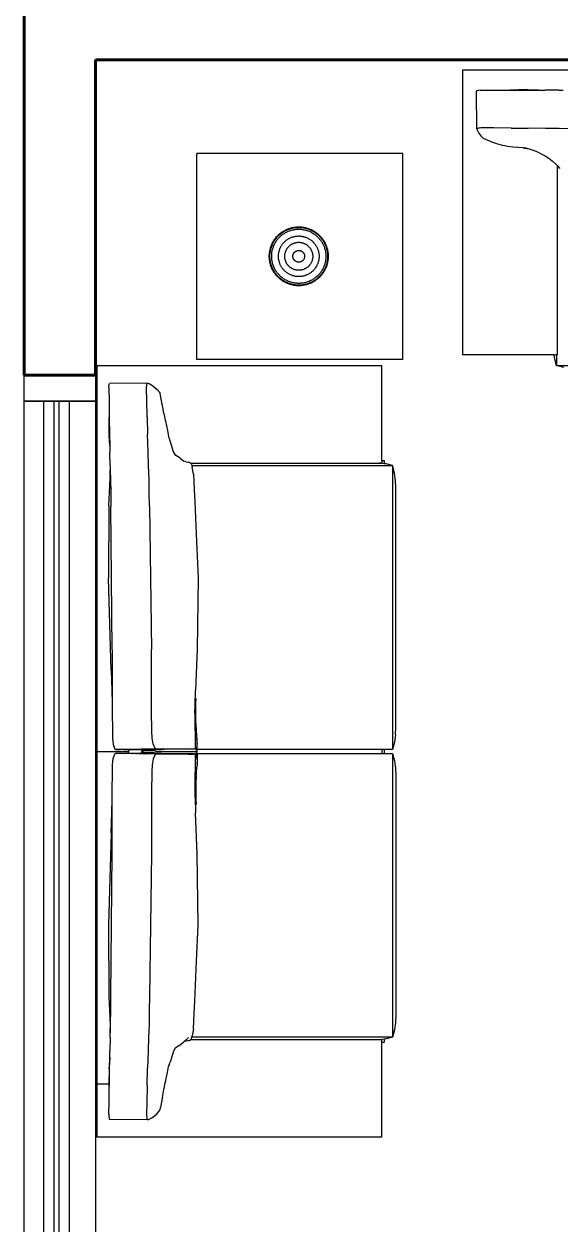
# Model space of a CAD drawing. Header units: inches. Extents: x 16.2 to 49.2, y 7.1 to 20.7.
# Drawn here: x 16.207 to 17.333, y 11.103 to 13.623 of the extents above; entities that cross this region are included whole.
import ezdxf

# ---------------------------------------------------------------- set-up
doc = ezdxf.new("R2010")
doc.units = ezdxf.units.IN
doc.header["$MEASUREMENT"] = 0
doc.layers.add('A-WALL', color=2, linetype='Continuous', lineweight=35)
doc.layers.add('Edges', color=254, linetype='Continuous')

# ---------------------------------------------------------------- blocks, each defined once
blk = doc.blocks.new('Living Room Set 09 pl')
at = {"layer": 'Edges'}
for p, q in [((95.4, 111.26), (-36.6, 111.26)), ((91.4, 111.26), (70.21, 111.26)), ((95.4, 111.26), (95.4, 75.26)), ((83.26, 108.66), (82.71, 108.66)), ((83.26, 108.66), (84.98, 108.68)), ((85.83, 108.68), (84.98, 108.68)), ((85.83, 108.68), (87.11, 108.73)), ((87.16, 108.68), (85.83, 108.68)), ((87.26, 108.75), (87.11, 108.73)), ((89.34, 108.68), (87.16, 108.68)), ((87.26, 108.75), (89.41, 108.69)), ((91.52, 108.67), (89.34, 108.68)), ((91.52, 108.67), (89.41, 108.69)), ((92.99, 108.67), (91.52, 108.67)), ((93.17, 108.66), (92.99, 108.67)), ((93.17, 108.66), (93.34, 108.65)), ((93.34, 108.65), (93.48, 108.63)), ((93.48, 108.63), (93.58, 108.61)), ((93.58, 108.61), (93.64, 108.58)), ((93.59, 103.74), (93.65, 108.55)), ((93.64, 108.58), (93.65, 108.55)), ((81.48, 103.8), (83.2, 103.82)), ((83.2, 103.82), (84.92, 103.85)), ((84.92, 103.85), (87.1, 103.88)), ((89.28, 103.89), (87.1, 103.88)), ((89.28, 103.89), (91.46, 103.9)), ((91.46, 103.9), (92.93, 103.91)), ((92.93, 103.91), (93.11, 103.9)), ((93.34, 103.24), (93.09, 102.91)), ((93.11, 103.9), (93.28, 103.89)), ((93.28, 103.89), (93.41, 103.86)), ((93.53, 103.57), (93.34, 103.24)), ((93.41, 103.86), (93.52, 103.82)), ((93.52, 103.82), (93.58, 103.78)), ((93.59, 103.74), (93.53, 103.57)), ((93.58, 103.78), (93.59, 103.74)), ((93.09, 102.91), (92.76, 102.58)), ((87.12, 101.28), (87.56, 101.38)), ((87.77, 101.41), (87.56, 101.38)), ((102.97, 100.67), (128.97, 100.67)), ((102.97, 74.67), (102.97, 100.67)), ((128.97, 74.67), (128.97, 100.67)), ((83.4, 99.1), (83.12, 98.79)), ((83.65, 99.37), (83.4, 99.1)), ((83.4, 75.26), (83.4, 99.08)), ((83.4, 75.26), (83.53, 75.26)), ((83.53, 75.26), (83.53, 73.88)), ((83.84, 75.26), (83.53, 75.26)), ((83.53, 73.88), (83.75, 74.7)), ((83.75, 74.7), (83.84, 75.26)), ((83.84, 75.26), (95.4, 75.26)), ((102.97, 74.67), (128.97, 74.67)), ((83.53, 73.88), (47.7, 73.88)), ((82.61, 73.66), (83.53, 73.88)), ((105.63, 61.88), (105.63, 73.88)), ((141.63, 73.88), (105.63, 73.88)), ((141.63, 73.88), (141.63, 25.15)), ((134.67, 71.43), (134.34, 71.18)), ((135.01, 71.61), (134.67, 71.43)), ((135.18, 71.67), (135.01, 71.61)), ((135.22, 71.65), (135.18, 71.67)), ((135.18, 71.67), (139.99, 71.62)), ((135.26, 71.6), (135.22, 71.65)), ((135.29, 71.49), (135.26, 71.6)), ((135.32, 71.35), (135.29, 71.49)), ((135.33, 71.19), (135.32, 71.35)), ((140.02, 71.61), (139.99, 71.62)), ((140.05, 71.55), (140.02, 71.61)), ((140.07, 71.45), (140.05, 71.55)), ((140.09, 71.31), (140.07, 71.45)), ((140.1, 71.14), (140.09, 71.31)), ((133.35, 68.99), (133.55, 69.88)), ((133.55, 69.88), (133.6, 70.13)), ((133.6, 70.13), (133.64, 70.36)), ((133.64, 70.36), (133.65, 70.44)), ((133.67, 70.47), (133.65, 70.44)), ((133.67, 70.47), (134, 70.86)), ((134.34, 71.18), (134, 70.86)), ((135.31, 69.54), (135.34, 71.01)), ((135.34, 71.01), (135.33, 71.19)), ((140.1, 70.96), (140.08, 69.5)), ((140.1, 71.14), (140.1, 70.96)), ((133.15, 67.86), (133.33, 68.86)), ((133.33, 68.86), (133.35, 68.97)), ((133.35, 68.97), (133.35, 68.99)), ((135.26, 67.36), (135.31, 69.54)), ((140.08, 69.5), (140.05, 67.31)), ((140.08, 69.5), (140.06, 67.38)), ((132.96, 66.89), (132.71, 65.68)), ((132.96, 66.9), (132.97, 66.97)), ((132.96, 66.9), (132.96, 66.89)), ((133.12, 67.71), (132.97, 66.97)), ((133.12, 67.73), (133.13, 67.76)), ((133.12, 67.71), (133.12, 67.73)), ((133.12, 67.71), (133.12, 67.71)), ((133.13, 67.77), (133.15, 67.85)), ((133.13, 67.76), (133.13, 67.77)), ((133.15, 67.85), (133.15, 67.86)), ((135.26, 67.36), (135.21, 65.18)), ((140.05, 67.31), (140.01, 65.13)), ((140.08, 65.23), (140.06, 67.38)), ((132.71, 65.68), (132.55, 64.95)), ((135.15, 63), (135.21, 65.18)), ((140.08, 65.23), (140.06, 65.08)), ((131.98, 63.12), (132.16, 63.7)), ((132.16, 63.7), (132.48, 64.75)), ((132.48, 64.75), (132.55, 64.95)), ((139.99, 63.8), (139.97, 62.95)), ((140.01, 65.13), (139.99, 63.8)), ((139.99, 63.8), (140.06, 65.08)), ((131.08, 62.19), (130.65, 61.81)), ((131.08, 62.19), (131.22, 62.26)), ((131.22, 62.26), (131.64, 62.53)), ((131.64, 62.53), (131.71, 62.64)), ((131.71, 62.64), (131.91, 62.91)), ((131.91, 62.91), (131.98, 63.12)), ((135.08, 61.28), (135.15, 63)), ((139.93, 61.24), (139.97, 62.95)), ((104.03, 60.32), (104.25, 61.25)), ((104.25, 61.25), (105.07, 61.47)), ((129.62, 61.25), (104.25, 61.25)), ((104.25, 61.25), (104.25, 25.41)), ((105.07, 61.47), (105.31, 61.5)), ((105.31, 61.88), (105.31, 61.5)), ((105.63, 61.88), (105.31, 61.88)), ((105.31, 61.5), (105.63, 61.55)), ((105.63, 61.88), (105.63, 61.55)), ((105.63, 61.55), (105.9, 61.6)), ((105.63, 61.53), (105.63, 61.55)), ((105.63, 61.53), (129.74, 61.53)), ((129.42, 60.18), (129.58, 61.07)), ((129.62, 61.25), (129.58, 61.07)), ((129.68, 61.43), (129.62, 61.27)), ((129.62, 61.27), (129.62, 61.25)), ((129.74, 61.53), (129.68, 61.43)), ((129.75, 61.54), (129.74, 61.53)), ((129.81, 61.6), (129.75, 61.54)), ((129.81, 61.6), (129.84, 61.61)), ((129.81, 61.6), (129.81, 61.6)), ((129.84, 61.61), (129.91, 61.63)), ((129.91, 61.63), (129.97, 61.65)), ((129.97, 61.65), (130.04, 61.67)), ((130.35, 61.73), (130.04, 61.67)), ((130.04, 61.67), (130.04, 61.67)), ((130.35, 61.73), (130.47, 61.76)), ((130.47, 61.76), (130.62, 61.8)), ((130.62, 61.8), (130.65, 61.81)), ((135.03, 59.56), (135.08, 61.28)), ((139.92, 60.68), (139.89, 59.52)), ((139.93, 61.24), (139.92, 60.68)), ((139.94, 59.63), (139.92, 60.68)), ((103.86, 58.42), (103.9, 59.37)), ((103.9, 59.37), (104.03, 60.32)), ((129.42, 60.18), (129.31, 58.25)), ((135, 57.84), (135.03, 59.56)), ((139.89, 59.52), (139.87, 57.79)), ((140.01, 57.87), (139.94, 59.63)), ((103.86, 28.24), (103.86, 58.42)), ((129.31, 58.25), (129.23, 56.69)), ((134.98, 56.12), (135, 57.84)), ((139.87, 57.79), (139.86, 56.07)), ((140.09, 56.18), (140.01, 57.87)), ((129.23, 56.69), (129.03, 51.62)), ((134.98, 56.12), (134.83, 47.08)), ((140.09, 56.18), (140.16, 47.03)), ((139.67, 38), (139.86, 56.07)), ((129.03, 51.62), (128.83, 47.1)), ((128.83, 47.1), (128.95, 38.06)), ((134.83, 47.08), (134.7, 38.04)), ((139.83, 35.42), (140.16, 47.03)), ((128.95, 38.06), (129.14, 32.91)), ((134.72, 35.47), (134.7, 38.04)), ((139.67, 38), (139.69, 35.42)), ((134.73, 32.89), (134.72, 35.47)), ((139.69, 35.42), (139.69, 32.84)), ((139.83, 35.42), (139.74, 32.84)), ((129.11, 31.28), (129.08, 31.85)), ((129.2, 30.97), (129.14, 32.91)), ((134.72, 30.3), (134.73, 32.89)), ((139.74, 32.84), (139.69, 31.23)), ((139.69, 32.84), (139.69, 31.23)), ((129.11, 30.37), (129.11, 31.28)), ((129.11, 29.03), (129.11, 30.37)), ((129.18, 29.93), (129.2, 30.97)), ((129.23, 30), (129.2, 30.97)), ((139.69, 31.23), (139.68, 30.26)), ((129.07, 28.33), (129.11, 29.03)), ((129.08, 28.52), (129.18, 29.93)), ((129.23, 30), (129.2, 25.46)), ((134.69, 27.72), (134.72, 30.3)), ((139.68, 30.26), (139.66, 27.67)), ((103.9, 27.28), (103.86, 28.24)), ((103.9, 27.28), (104.03, 26.34)), ((128.97, 27.13), (129.08, 28.52)), ((134.63, 26.84), (134.69, 27.72)), ((139.66, 27.67), (139.63, 26.8)), ((104.03, 26.34), (104.25, 25.41)), ((128.93, 26.01), (128.94, 26.37)), ((128.94, 25.53), (128.93, 26.01)), ((128.94, 26.37), (128.97, 26.74)), ((128.95, 26.75), (128.97, 27.13)), ((128.95, 26.24), (128.95, 26.75)), ((128.95, 26.19), (128.95, 26.24)), ((128.95, 26.19), (128.98, 25.91)), ((128.98, 25.91), (129.04, 25.66)), ((129.16, 26.17), (129.16, 26.17)), ((134.31, 25.6), (134.5, 26.1)), ((134.5, 26.1), (134.63, 26.84)), ((139.54, 26.05), (139.41, 25.56)), ((139.63, 26.8), (139.54, 26.05)), ((104.25, 24.89), (104.03, 23.96)), ((104.25, 25.41), (105.31, 25.41)), ((104.25, 24.89), (104.25, -10.95)), ((105.31, 24.89), (104.25, 24.89)), ((105.31, 25.41), (105.31, 24.89)), ((105.31, 25.41), (105.63, 25.41)), ((105.63, 24.89), (105.31, 24.89)), ((105.63, 25.41), (105.63, 24.89)), ((105.63, 25.41), (128.95, 25.41)), ((128.95, 24.89), (105.63, 24.89)), ((128.94, 24.77), (128.93, 24.29)), ((128.93, 24.29), (128.94, 23.93)), ((128.94, 25.48), (128.94, 25.53)), ((129.12, 25.47), (128.94, 25.48)), ((128.94, 25.48), (128.95, 25.41)), ((128.94, 24.82), (128.95, 24.89)), ((129.12, 24.84), (128.94, 24.82)), ((128.94, 24.82), (128.94, 24.77)), ((128.95, 25.41), (128.98, 25.21)), ((128.95, 24.89), (128.98, 25.09)), ((128.95, 24.11), (128.98, 24.4)), ((128.98, 25.21), (128.99, 25.15)), ((128.98, 25.09), (128.99, 25.15)), ((128.98, 24.4), (129.04, 24.64)), ((128.99, 25.15), (129.04, 25.32)), ((128.99, 25.15), (129.04, 24.98)), ((132.69, 25.15), (128.99, 25.15)), ((129.04, 25.66), (129.12, 25.5)), ((129.04, 25.32), (129.12, 25.47)), ((129.04, 24.98), (129.12, 24.84)), ((129.04, 24.64), (129.12, 24.8)), ((129.12, 25.5), (129.14, 25.49)), ((129.12, 25.47), (129.14, 25.49)), ((129.12, 25.47), (129.12, 25.47)), ((129.12, 24.84), (129.12, 24.83)), ((129.12, 24.83), (129.14, 24.82)), ((129.12, 24.8), (129.14, 24.82)), ((129.14, 25.49), (129.14, 25.48)), ((129.15, 25.49), (129.14, 25.49)), ((129.14, 25.49), (129.15, 25.49)), ((129.15, 25.49), (129.14, 25.49)), ((129.14, 25.49), (129.14, 25.49)), ((129.14, 25.49), (129.15, 25.48)), ((129.2, 25.44), (129.14, 25.48)), ((129.2, 24.86), (129.14, 24.82)), ((129.14, 24.82), (129.14, 24.82)), ((129.14, 24.82), (129.14, 24.82)), ((129.14, 24.82), (129.14, 24.81)), ((129.14, 24.81), (129.15, 24.82)), ((129.2, 25.44), (135.99, 25.4)), ((129.2, 25.44), (134.1, 25.43)), ((129.2, 24.86), (134.44, 24.89)), ((134.1, 24.87), (129.2, 24.86)), ((129.2, 24.84), (129.23, 20.3)), ((130.07, 25.48), (129.44, 25.48)), ((130.07, 24.82), (129.44, 24.82)), ((130.94, 25.47), (130.07, 25.48)), ((130.94, 25.47), (130.07, 25.48)), ((130.07, 25.48), (131.86, 25.46)), ((130.07, 25.46), (130.07, 25.48)), ((131.35, 24.84), (130.07, 24.82)), ((130.07, 24.82), (131.86, 24.84)), ((130.07, 24.84), (130.07, 24.82)), ((134.1, 24.87), (131.35, 24.84)), ((131.35, 24.84), (132.36, 24.85)), ((131.87, 25.46), (131.86, 25.46)), ((131.87, 25.46), (131.87, 25.46)), ((134.19, 25.24), (132.69, 25.15)), ((134.19, 25.06), (132.69, 25.15)), ((132.79, 25.46), (132.79, 25.46)), ((132.79, 25.46), (133.85, 25.45)), ((132.79, 24.85), (132.79, 24.85)), ((132.8, 24.85), (132.79, 24.85)), ((132.79, 24.84), (133.85, 24.85)), ((132.79, 24.84), (132.79, 24.85)), ((132.79, 24.84), (132.8, 24.85)), ((132.79, 24.84), (132.79, 24.85)), ((132.79, 24.85), (132.79, 24.84)), ((133.08, 25.41), (134.04, 25.41)), ((134.1, 25.43), (133.72, 25.44)), ((133.85, 25.45), (134.09, 25.45)), ((133.85, 24.85), (134.09, 24.85)), ((134.44, 24.89), (134.04, 24.89)), ((134.09, 25.43), (134.1, 25.43)), ((134.09, 24.87), (134.1, 24.87)), ((134.1, 25.45), (134.12, 25.44)), ((134.12, 25.44), (134.1, 25.43)), ((135.99, 25.4), (134.1, 25.43)), ((134.1, 25.43), (134.1, 25.43)), ((134.1, 25.43), (134.1, 25.43)), ((134.1, 25.43), (134.84, 25.42)), ((134.84, 25.42), (134.1, 25.43)), ((134.1, 25.43), (134.1, 25.43)), ((135.34, 24.89), (134.1, 24.87)), ((134.1, 24.87), (134.84, 24.88)), ((134.1, 24.87), (134.1, 24.87)), ((134.1, 24.87), (134.1, 24.87)), ((134.1, 24.87), (134.1, 24.87)), ((134.12, 24.86), (134.1, 24.87)), ((134.11, 25.45), (134.12, 25.45)), ((134.12, 25.46), (134.14, 25.46)), ((134.12, 25.45), (134.14, 25.46)), ((134.12, 25.45), (134.12, 25.45)), ((134.12, 25.45), (134.12, 25.45)), ((134.12, 25.44), (134.12, 25.45)), ((134.12, 25.45), (134.12, 25.45)), ((134.12, 24.85), (134.12, 24.85)), ((134.12, 24.85), (134.12, 24.85)), ((134.12, 24.85), (134.13, 24.84)), ((134.12, 24.85), (134.12, 24.85)), ((134.13, 24.84), (134.14, 24.84)), ((134.14, 25.46), (134.31, 25.6)), ((134.14, 24.84), (134.31, 24.7)), ((134.19, 25.24), (135.78, 25.29)), ((134.19, 25.06), (135.78, 25.01)), ((134.31, 24.7), (134.5, 24.2)), ((134.44, 24.89), (135.89, 24.9)), ((135.34, 24.89), (134.44, 24.89)), ((134.48, 25.44), (135.9, 25.42)), ((134.48, 24.86), (134.73, 24.86)), ((134.84, 25.42), (135.9, 25.41)), ((135.88, 25.41), (134.84, 25.42)), ((135.9, 24.89), (134.84, 24.88)), ((134.84, 24.88), (135.9, 24.89)), ((135.89, 24.9), (135.34, 24.89)), ((135.9, 24.89), (135.34, 24.89)), ((135.9, 25.42), (135.48, 25.43)), ((135.55, 24.87), (135.48, 24.87)), ((135.86, 25.29), (135.78, 25.29)), ((135.82, 25.15), (135.78, 25.29)), ((135.82, 25.15), (135.78, 25.01)), ((135.86, 25.01), (135.78, 25.01)), ((135.86, 25.29), (135.82, 25.15)), ((135.82, 25.15), (135.95, 25.15)), ((135.86, 25.01), (135.82, 25.15)), ((135.88, 25.34), (135.86, 25.29)), ((135.88, 24.96), (135.86, 25.01)), ((135.88, 25.41), (135.9, 25.41)), ((135.94, 25.34), (135.88, 25.34)), ((135.88, 24.96), (135.94, 24.96)), ((135.89, 24.9), (135.88, 24.93)), ((135.9, 24.89), (135.89, 24.9)), ((135.99, 24.9), (135.89, 24.9)), ((135.9, 25.43), (135.9, 25.42)), ((135.9, 25.42), (135.99, 25.42)), ((135.9, 25.42), (135.9, 25.41)), ((135.9, 25.41), (135.9, 25.41)), ((135.9, 25.41), (135.99, 25.41)), ((135.99, 25.41), (135.9, 25.41)), ((135.9, 24.89), (135.9, 24.89)), ((135.99, 24.89), (135.9, 24.89)), ((135.9, 24.89), (135.99, 24.89)), ((135.95, 25.37), (135.94, 25.34)), ((135.95, 24.93), (135.94, 24.96)), ((135.95, 25.37), (135.99, 25.4)), ((135.98, 25.37), (135.95, 25.15)), ((135.98, 24.93), (135.95, 25.15)), ((135.95, 24.93), (135.99, 24.9)), ((135.99, 25.4), (135.98, 25.37)), ((135.99, 24.9), (135.98, 24.93)), ((135.99, 25.42), (136.01, 25.42)), ((135.99, 25.42), (135.99, 25.42)), ((135.99, 25.42), (135.99, 25.41)), ((135.99, 25.41), (136, 25.41)), ((135.99, 25.41), (135.99, 25.41)), ((135.99, 25.4), (136, 25.41)), ((135.99, 25.41), (135.99, 25.41)), ((135.99, 25.41), (136, 25.41)), ((135.99, 25.4), (136.01, 25.4)), ((135.99, 25.4), (135.99, 25.4)), ((135.99, 24.9), (136, 24.89)), ((135.99, 24.89), (135.99, 24.9)), ((135.99, 24.9), (135.99, 24.9)), ((135.99, 24.9), (135.99, 24.9)), ((136.01, 24.9), (135.99, 24.9)), ((135.99, 24.9), (135.99, 24.9)), ((135.99, 24.89), (135.99, 24.89)), ((136, 24.89), (135.99, 24.89)), ((135.99, 24.89), (136, 24.89)), ((136, 25.41), (136.01, 25.42)), ((136, 25.41), (136.01, 25.4)), ((136, 25.41), (136, 25.41)), ((136, 25.41), (136, 25.41)), ((136, 25.41), (136.01, 25.41)), ((136, 25.41), (136.01, 25.41)), ((136.01, 25.41), (136, 25.41)), ((136, 24.89), (136, 24.89)), ((136, 24.89), (136, 24.89)), ((136.01, 24.89), (136, 24.89)), ((136, 24.89), (136.01, 24.89)), ((136.01, 24.89), (136, 24.89)), ((136.01, 25.42), (136.01, 25.42)), ((136.01, 25.42), (136.01, 25.41)), ((136.01, 25.42), (136.01, 25.42)), ((136.59, 25.41), (136.01, 25.42)), ((136.01, 25.41), (136.01, 25.41)), ((136.01, 25.41), (136.01, 25.41)), ((136.31, 25.41), (136.01, 25.41)), ((136.01, 25.41), (136.31, 25.41)), ((136.01, 25.4), (137.63, 25.39)), ((136.01, 24.9), (139.27, 24.91)), ((136.01, 24.89), (136.01, 24.89)), ((136.01, 24.89), (136.01, 24.89)), ((136.31, 24.89), (136.01, 24.89)), ((136.31, 24.89), (136.01, 24.89)), ((136.32, 25.41), (136.31, 25.41)), ((136.32, 24.89), (136.31, 24.89)), ((136.59, 25.41), (136.32, 25.41)), ((136.32, 25.41), (136.32, 25.41)), ((136.32, 25.41), (136.59, 25.41)), ((136.32, 24.89), (136.59, 24.89)), ((136.6, 25.42), (136.59, 25.41)), ((136.59, 25.41), (136.59, 25.41)), ((136.59, 25.41), (136.59, 25.41)), ((136.74, 25.41), (136.59, 25.41)), ((136.59, 25.41), (136.59, 25.41)), ((136.59, 25.41), (136.59, 25.41)), ((136.86, 25.41), (136.59, 25.41)), ((136.59, 25.41), (136.86, 25.41)), ((136.59, 24.9), (136.59, 24.89)), ((136.73, 24.89), (136.59, 24.89)), ((136.73, 24.89), (137.17, 24.9)), ((137.63, 25.4), (136.74, 25.41)), ((136.74, 25.41), (137.63, 25.4)), ((137.63, 25.41), (136.86, 25.41)), ((136.86, 25.41), (137.11, 25.41)), ((137.11, 24.89), (137.07, 24.89)), ((137.17, 24.9), (137.17, 24.9)), ((137.17, 24.9), (137.79, 24.9)), ((137.63, 25.41), (137.63, 25.4)), ((137.75, 25.4), (137.63, 25.41)), ((137.63, 25.4), (138.65, 25.39)), ((137.63, 25.4), (137.63, 25.4)), ((137.63, 25.4), (137.63, 25.39)), ((137.79, 25.4), (137.63, 25.4)), ((137.63, 25.4), (137.63, 25.4)), ((137.63, 25.4), (138.41, 25.39)), ((137.63, 25.39), (137.63, 25.15)), ((141.63, 25.15), (137.63, 25.15)), ((137.63, 24.9), (137.63, 25.15)), ((137.63, 24.9), (137.63, 24.9)), ((137.79, 25.4), (137.79, 25.4)), ((138.19, 25.4), (137.79, 25.4)), ((137.79, 24.9), (138.41, 24.91)), ((137.79, 24.9), (138.41, 24.91)), ((137.79, 24.9), (137.79, 24.9)), ((137.79, 24.9), (137.79, 24.9)), ((138.31, 25.4), (138.19, 25.4)), ((138.31, 24.9), (138.27, 24.9)), ((138.41, 25.4), (138.41, 25.39)), ((138.41, 25.39), (138.65, 25.39)), ((138.41, 24.91), (139.27, 24.91)), ((139.27, 25.39), (138.65, 25.39)), ((138.65, 25.39), (138.65, 25.39)), ((138.65, 25.39), (138.65, 25.39)), ((138.65, 25.39), (139.27, 25.39)), ((139.27, 25.39), (139.41, 25.56)), ((139.27, 25.39), (139.27, 25.39)), ((139.27, 25.39), (139.27, 25.39)), ((139.41, 24.74), (139.27, 24.91)), ((139.27, 24.91), (139.27, 24.91)), ((139.27, 24.91), (139.27, 24.91)), ((139.54, 24.25), (139.41, 24.74)), ((141.63, 25.15), (141.63, -16.81)), ((103.9, 23.02), (103.86, 22.06)), ((104.03, 23.96), (103.9, 23.02)), ((128.94, 23.93), (128.97, 23.57)), ((128.95, 24.11), (128.95, 24.06)), ((128.95, 24.06), (128.95, 23.55)), ((128.95, 23.55), (128.97, 23.17)), ((129.08, 21.78), (128.97, 23.17)), ((129.16, 24.13), (129.15, 24.13)), ((134.5, 24.2), (134.63, 23.46)), ((134.63, 23.46), (134.69, 22.59)), ((139.63, 23.5), (139.54, 24.25)), ((139.66, 22.63), (139.63, 23.5)), ((103.86, 22.06), (103.86, -8.12)), ((129.07, 21.97), (129.11, 21.27)), ((129.18, 20.37), (129.08, 21.78)), ((129.11, 21.27), (129.11, 19.93)), ((134.69, 22.59), (134.72, 20)), ((139.68, 20.04), (139.66, 22.63)), ((129.11, 19.93), (129.11, 19.02)), ((129.2, 19.33), (129.18, 20.37)), ((129.23, 20.3), (129.2, 19.33)), ((134.72, 20), (134.73, 17.41)), ((139.69, 19.07), (139.68, 20.04)), ((129.11, 19.02), (129.08, 18.45)), ((129.2, 19.33), (129.14, 17.39)), ((139.74, 17.46), (139.69, 19.07)), ((139.69, 17.46), (139.69, 19.07)), ((128.95, 12.24), (129.14, 17.39)), ((134.73, 17.41), (134.72, 14.83)), ((139.69, 14.88), (139.69, 17.46)), ((139.83, 14.88), (139.74, 17.46)), ((134.72, 14.83), (134.7, 12.26)), ((139.67, 12.3), (139.69, 14.88)), ((139.83, 14.88), (140.16, 3.27)), ((128.83, 3.2), (128.95, 12.24)), ((134.7, 12.26), (134.83, 3.22)), ((139.86, -5.77), (139.67, 12.3)), ((129.03, -1.32), (128.83, 3.2)), ((134.83, 3.22), (134.83, 3.22)), ((134.83, 3.22), (134.98, -5.82)), ((140.16, 3.27), (140.09, -5.88)), ((129.23, -6.39), (129.03, -1.32)), ((134.98, -5.82), (135, -7.54)), ((139.87, -7.49), (139.86, -5.77)), ((140.09, -5.88), (140.01, -7.57)), ((129.31, -7.95), (129.23, -6.39)), ((135, -7.54), (135.03, -9.26)), ((139.89, -9.22), (139.87, -7.49)), ((140.01, -7.57), (139.94, -9.33)), ((103.86, -8.12), (103.9, -9.07)), ((103.9, -9.07), (104.03, -10.02)), ((129.42, -9.88), (129.31, -7.95)), ((104.03, -10.02), (104.25, -10.95)), ((129.42, -9.88), (129.58, -10.77)), ((135.03, -9.26), (135.08, -10.98)), ((139.92, -10.38), (139.89, -9.22)), ((139.94, -9.33), (139.92, -10.38)), ((139.93, -10.94), (139.92, -10.38)), ((104.25, -10.95), (129.62, -10.95)), ((104.25, -10.95), (105.07, -11.16)), ((105.07, -11.16), (105.31, -11.2)), ((105.31, -11.2), (105.31, -11.58)), ((105.31, -11.2), (105.63, -11.25)), ((105.63, -11.58), (105.31, -11.58)), ((129.74, -11.23), (105.63, -11.23)), ((105.63, -11.23), (105.63, -11.25)), ((105.63, -11.58), (105.63, -11.25)), ((105.63, -23.58), (105.63, -11.58)), ((129.62, -10.95), (129.58, -10.77)), ((129.62, -10.97), (129.62, -10.95)), ((129.68, -11.13), (129.62, -10.97)), ((129.74, -11.23), (129.68, -11.13)), ((129.75, -11.24), (129.74, -11.23)), ((129.81, -11.3), (129.75, -11.24)), ((129.84, -11.31), (129.81, -11.3)), ((129.91, -11.33), (129.84, -11.31)), ((129.93, -11.34), (129.91, -11.33)), ((129.97, -11.35), (129.93, -11.34)), ((130.04, -11.37), (129.97, -11.35)), ((130.04, -11.37), (130.35, -11.43)), ((130.04, -11.37), (130.04, -11.37)), ((130.65, -11.51), (130.05, -10.98)), ((130.35, -11.43), (130.47, -11.46)), ((130.47, -11.46), (130.62, -11.5)), ((130.62, -11.5), (130.65, -11.51)), ((131.08, -11.89), (130.65, -11.51)), ((131.22, -11.96), (131.08, -11.89)), ((131.64, -12.23), (131.22, -11.96)), ((135.08, -10.98), (135.15, -12.69)), ((139.93, -10.94), (139.97, -12.65)), ((131.64, -12.23), (131.71, -12.33)), ((131.71, -12.33), (131.91, -12.61)), ((131.91, -12.61), (131.98, -12.82)), ((131.98, -12.82), (132.16, -13.4)), ((132.16, -13.4), (132.37, -14.08)), ((135.15, -12.69), (135.21, -14.87)), ((139.99, -13.5), (139.97, -12.65)), ((139.99, -13.5), (140.06, -14.78)), ((140.01, -14.83), (139.99, -13.5)), ((132.48, -14.45), (132.37, -14.08)), ((132.48, -14.45), (132.55, -14.65)), ((132.71, -15.38), (132.55, -14.65)), ((135.26, -17.06), (135.21, -14.87)), ((140.05, -17.01), (140.01, -14.83)), ((140.08, -14.93), (140.06, -14.78)), ((140.08, -14.93), (140.06, -16.81)), ((132.96, -16.59), (132.71, -15.38)), ((132.96, -16.59), (132.96, -16.6)), ((132.96, -16.6), (132.97, -16.67)), ((133.12, -17.41), (132.97, -16.67)), ((133.12, -17.43), (133.12, -17.41)), ((133.12, -17.41), (133.12, -17.41)), ((133.13, -17.46), (133.12, -17.43)), ((133.13, -17.46), (133.13, -17.47)), ((133.15, -17.55), (133.13, -17.47)), ((133.15, -17.55), (133.15, -17.56)), ((133.33, -18.56), (133.15, -17.56)), ((135.26, -17.06), (135.31, -19.24)), ((140.06, -16.81), (140.05, -16.81)), ((140.08, -19.19), (140.05, -17.01)), ((141.63, -16.81), (140.06, -16.81)), ((140.06, -16.81), (140.06, -17.08)), ((140.08, -19.19), (140.06, -17.08)), ((141.63, -16.81), (141.63, -23.58)), ((133.33, -18.56), (133.35, -18.67)), ((133.35, -18.69), (133.35, -18.67)), ((133.35, -18.69), (133.55, -19.58)), ((133.55, -19.58), (133.6, -19.82)), ((135.31, -19.24), (135.34, -20.71)), ((140.1, -20.66), (140.08, -19.19)), ((133.64, -20.06), (133.6, -19.82)), ((133.65, -20.13), (133.64, -20.06)), ((133.65, -20.13), (133.66, -20.13)), ((133.65, -20.14), (133.65, -20.13)), ((133.65, -20.14), (133.67, -20.14)), ((133.67, -20.17), (133.65, -20.14)), ((134, -20.56), (133.67, -20.17)), ((134.34, -20.88), (134, -20.56)), ((134.67, -21.13), (134.34, -20.88)), ((135.01, -21.31), (134.67, -21.13)), ((135.29, -21.19), (135.26, -21.29)), ((135.32, -21.05), (135.29, -21.19)), ((135.33, -20.89), (135.32, -21.05)), ((135.34, -20.71), (135.33, -20.89)), ((140.07, -21.15), (140.05, -21.25)), ((140.09, -21.01), (140.07, -21.15)), ((140.1, -20.84), (140.09, -21.01)), ((140.1, -20.66), (140.1, -20.84)), ((135.18, -21.36), (135.01, -21.31)), ((135.18, -21.36), (139.99, -21.32)), ((135.22, -21.35), (135.18, -21.36)), ((135.26, -21.29), (135.22, -21.35)), ((139.97, -21.31), (139.99, -21.32)), ((140.02, -21.31), (139.99, -21.32)), ((140.05, -21.25), (140.02, -21.31)), ((105.63, -23.58), (141.63, -23.58))]:
    blk.add_line(p, q, dxfattribs=at)
for points in [[(112.94, 85.74), (113.01, 85.64), (113.08, 85.54), (113.15, 85.44), (113.22, 85.34), (113.3, 85.25), (113.38, 85.16), (113.47, 85.07), (113.56, 84.99), (113.65, 84.9), (113.74, 84.83), (113.83, 84.75), (113.93, 84.68), (114.03, 84.61), (114.13, 84.54), (114.24, 84.48), (114.34, 84.42), (114.45, 84.36), (114.56, 84.31), (114.67, 84.26), (114.79, 84.22), (114.9, 84.17), (115.02, 84.14), (115.13, 84.1), (115.25, 84.07), (115.37, 84.05), (115.49, 84.03), (115.61, 84.01), (115.73, 83.99), (115.85, 83.98), (115.97, 83.98), (116.1, 83.97), (116.22, 83.97), (116.34, 83.98), (116.46, 83.99), (116.58, 84), (116.7, 84.02), (116.82, 84.04), (116.94, 84.07), (117.06, 84.1), (117.18, 84.13), (117.29, 84.17), (117.41, 84.21), (117.52, 84.25), (117.63, 84.3), (117.74, 84.35), (117.85, 84.41), (117.96, 84.47), (118.06, 84.53), (118.16, 84.59), (118.26, 84.66), (118.36, 84.73), (118.46, 84.81), (118.55, 84.89), (118.64, 84.97), (118.73, 85.05), (118.81, 85.14), (118.9, 85.23), (118.98, 85.32), (119.05, 85.42), (119.12, 85.52), (119.19, 85.62), (119.26, 85.72), (119.32, 85.82), (119.38, 85.93), (119.44, 86.04), (119.49, 86.15), (119.54, 86.26), (119.58, 86.37), (119.63, 86.49), (119.66, 86.6), (119.7, 86.72), (119.73, 86.84), (119.75, 86.95), (119.78, 87.07), (119.79, 87.19), (119.81, 87.32), (119.82, 87.44), (119.83, 87.56), (119.83, 87.68), (119.83, 87.8), (119.82, 87.92), (119.81, 88.04), (119.8, 88.17), (119.78, 88.29), (119.76, 88.41), (119.73, 88.52), (119.7, 88.64), (119.67, 88.76), (119.63, 88.88), (119.59, 88.99), (119.55, 89.1), (119.5, 89.22), (119.45, 89.33), (119.39, 89.43), (119.34, 89.54), (119.27, 89.65), (119.21, 89.75), (119.14, 89.85), (119.07, 89.95), (118.99, 90.04), (118.91, 90.14), (118.83, 90.23), (118.75, 90.31), (118.66, 90.4), (118.57, 90.48), (118.48, 90.56), (118.38, 90.64), (118.29, 90.71), (118.19, 90.78), (118.08, 90.84), (117.98, 90.91), (117.87, 90.97), (117.76, 91.02), (117.65, 91.08), (117.54, 91.12), (117.43, 91.17), (117.32, 91.21), (117.2, 91.25), (117.08, 91.28), (116.97, 91.31), (116.85, 91.34), (116.73, 91.36), (116.61, 91.38), (116.49, 91.39), (116.36, 91.4), (116.24, 91.41), (116.12, 91.41), (116, 91.41), (115.88, 91.41), (115.76, 91.4), (115.64, 91.38), (115.52, 91.36), (115.4, 91.34), (115.28, 91.32), (115.16, 91.29), (115.04, 91.26), (114.92, 91.22), (114.81, 91.18), (114.7, 91.13), (114.58, 91.09), (114.47, 91.03), (114.37, 90.98), (114.26, 90.92), (114.15, 90.86), (114.05, 90.79), (113.95, 90.72), (113.85, 90.65), (113.76, 90.58), (113.67, 90.5), (113.58, 90.42), (113.49, 90.33), (113.4, 90.24), (113.32, 90.15), (113.24, 90.06), (113.17, 89.97), (113.09, 89.87), (113.02, 89.77), (112.96, 89.67), (112.89, 89.56), (112.83, 89.46), (112.78, 89.35), (112.73, 89.24), (112.68, 89.13), (112.63, 89.02), (112.59, 88.9), (112.55, 88.78), (112.52, 88.67), (112.49, 88.55), (112.46, 88.43), (112.44, 88.31), (112.42, 88.19), (112.41, 88.07), (112.4, 87.95), (112.39, 87.83), (112.39, 87.71), (112.39, 87.58), (112.4, 87.46), (112.41, 87.34), (112.42, 87.22), (112.44, 87.1), (112.46, 86.98), (112.48, 86.86), (112.51, 86.74), (112.55, 86.63), (112.58, 86.51), (112.62, 86.39), (112.67, 86.28), (112.71, 86.17), (112.77, 86.06), (112.82, 85.95), (112.88, 85.84)], [(113, 85.78), (113.07, 85.68), (113.14, 85.58), (113.21, 85.48), (113.28, 85.39), (113.36, 85.3), (113.44, 85.21), (113.52, 85.12), (113.61, 85.04), (113.69, 84.96), (113.78, 84.88), (113.88, 84.81), (113.97, 84.74), (114.07, 84.67), (114.17, 84.6), (114.27, 84.54), (114.38, 84.48), (114.48, 84.43), (114.59, 84.38), (114.7, 84.33), (114.81, 84.28), (114.92, 84.24), (115.04, 84.21), (115.15, 84.17), (115.27, 84.14), (115.38, 84.12), (115.5, 84.1), (115.62, 84.08), (115.74, 84.06), (115.86, 84.05), (115.98, 84.05), (116.1, 84.05), (116.21, 84.05), (116.33, 84.05), (116.45, 84.06), (116.57, 84.07), (116.69, 84.09), (116.81, 84.11), (116.92, 84.14), (117.04, 84.17), (117.15, 84.2), (117.27, 84.23), (117.38, 84.27), (117.49, 84.32), (117.6, 84.37), (117.71, 84.42), (117.82, 84.47), (117.92, 84.53), (118.02, 84.59), (118.12, 84.65), (118.22, 84.72), (118.32, 84.79), (118.41, 84.87), (118.5, 84.94), (118.59, 85.02), (118.68, 85.1), (118.76, 85.19), (118.84, 85.28), (118.92, 85.37), (118.99, 85.46), (119.07, 85.56), (119.13, 85.66), (119.2, 85.76), (119.26, 85.86), (119.32, 85.96), (119.37, 86.07), (119.43, 86.18), (119.47, 86.29), (119.52, 86.4), (119.56, 86.51), (119.6, 86.62), (119.63, 86.74), (119.66, 86.85), (119.68, 86.97), (119.71, 87.09), (119.72, 87.2), (119.74, 87.32), (119.75, 87.44), (119.75, 87.56), (119.76, 87.68), (119.75, 87.8), (119.75, 87.92), (119.74, 88.04), (119.73, 88.16), (119.71, 88.27), (119.69, 88.39), (119.66, 88.51), (119.63, 88.62), (119.6, 88.74), (119.57, 88.85), (119.53, 88.97), (119.48, 89.08), (119.44, 89.19), (119.39, 89.29), (119.33, 89.4), (119.27, 89.51), (119.21, 89.61), (119.15, 89.71), (119.08, 89.81), (119.01, 89.9), (118.94, 90), (118.86, 90.09), (118.78, 90.18), (118.7, 90.26), (118.61, 90.35), (118.52, 90.43), (118.43, 90.5), (118.34, 90.58), (118.24, 90.65), (118.15, 90.72), (118.05, 90.78), (117.94, 90.85), (117.84, 90.9), (117.73, 90.96), (117.63, 91.01), (117.52, 91.06), (117.4, 91.1), (117.29, 91.14), (117.18, 91.18), (117.06, 91.21), (116.95, 91.24), (116.83, 91.27), (116.71, 91.29), (116.6, 91.31), (116.48, 91.32), (116.36, 91.33), (116.24, 91.34), (116.12, 91.34), (116, 91.34), (115.88, 91.33), (115.76, 91.32), (115.64, 91.31), (115.53, 91.29), (115.41, 91.27), (115.29, 91.25), (115.18, 91.22), (115.06, 91.19), (114.95, 91.15), (114.84, 91.11), (114.72, 91.07), (114.61, 91.02), (114.51, 90.97), (114.4, 90.92), (114.3, 90.86), (114.19, 90.8), (114.09, 90.73), (113.99, 90.67), (113.9, 90.59), (113.8, 90.52), (113.71, 90.44), (113.62, 90.36), (113.54, 90.28), (113.45, 90.2), (113.37, 90.11), (113.3, 90.02), (113.22, 89.92), (113.15, 89.83), (113.08, 89.73), (113.02, 89.63), (112.96, 89.53), (112.9, 89.42), (112.84, 89.32), (112.79, 89.21), (112.74, 89.1), (112.7, 88.99), (112.66, 88.88), (112.62, 88.76), (112.59, 88.65), (112.56, 88.53), (112.53, 88.42), (112.51, 88.3), (112.49, 88.18), (112.48, 88.06), (112.47, 87.94), (112.46, 87.82), (112.46, 87.71), (112.46, 87.59), (112.47, 87.47), (112.48, 87.35), (112.49, 87.23), (112.51, 87.11), (112.53, 86.99), (112.55, 86.88), (112.58, 86.76), (112.61, 86.65), (112.65, 86.53), (112.69, 86.42), (112.73, 86.31), (112.78, 86.2), (112.83, 86.09), (112.89, 85.98), (112.94, 85.88)], [(113.19, 85.89), (113.25, 85.8), (113.32, 85.71), (113.38, 85.62), (113.45, 85.53), (113.53, 85.44), (113.6, 85.36), (113.68, 85.28), (113.76, 85.2), (113.84, 85.13), (113.93, 85.05), (114.01, 84.98), (114.1, 84.92), (114.2, 84.85), (114.29, 84.79), (114.39, 84.73), (114.48, 84.68), (114.58, 84.63), (114.68, 84.58), (114.79, 84.53), (114.89, 84.49), (115, 84.45), (115.1, 84.42), (115.21, 84.39), (115.32, 84.36), (115.43, 84.34), (115.54, 84.32), (115.65, 84.3), (115.76, 84.29), (115.87, 84.28), (115.98, 84.27), (116.1, 84.27), (116.21, 84.27), (116.32, 84.28), (116.43, 84.28), (116.54, 84.3), (116.65, 84.31), (116.76, 84.33), (116.87, 84.36), (116.98, 84.38), (117.09, 84.41), (117.2, 84.45), (117.3, 84.48), (117.41, 84.52), (117.51, 84.57), (117.61, 84.62), (117.71, 84.67), (117.81, 84.72), (117.91, 84.78), (118, 84.84), (118.09, 84.9), (118.18, 84.97), (118.27, 85.04), (118.36, 85.11), (118.44, 85.19), (118.52, 85.26), (118.6, 85.34), (118.67, 85.43), (118.75, 85.51), (118.82, 85.6), (118.88, 85.69), (118.95, 85.78), (119.01, 85.87), (119.07, 85.97), (119.12, 86.07), (119.17, 86.17), (119.22, 86.27), (119.27, 86.37), (119.31, 86.48), (119.35, 86.58), (119.38, 86.69), (119.41, 86.8), (119.44, 86.9), (119.46, 87.01), (119.48, 87.12), (119.5, 87.23), (119.51, 87.35), (119.52, 87.46), (119.53, 87.57), (119.53, 87.68), (119.53, 87.79), (119.53, 87.9), (119.52, 88.02), (119.5, 88.13), (119.49, 88.24), (119.47, 88.35), (119.45, 88.46), (119.42, 88.57), (119.39, 88.68), (119.35, 88.78), (119.32, 88.89), (119.28, 88.99), (119.23, 89.1), (119.18, 89.2), (119.13, 89.3), (119.08, 89.39), (119.02, 89.49), (118.96, 89.59), (118.9, 89.68), (118.83, 89.77), (118.76, 89.86), (118.69, 89.94), (118.62, 90.02), (118.54, 90.11), (118.46, 90.18), (118.37, 90.26), (118.29, 90.33), (118.2, 90.4), (118.11, 90.47), (118.02, 90.53), (117.93, 90.59), (117.83, 90.65), (117.73, 90.71), (117.63, 90.76), (117.53, 90.81), (117.43, 90.85), (117.33, 90.89), (117.22, 90.93), (117.11, 90.97), (117.01, 91), (116.9, 91.02), (116.79, 91.05), (116.68, 91.07), (116.57, 91.09), (116.46, 91.1), (116.34, 91.11), (116.23, 91.11), (116.12, 91.12), (116.01, 91.12), (115.9, 91.11), (115.78, 91.1), (115.67, 91.09), (115.56, 91.07), (115.45, 91.05), (115.34, 91.03), (115.23, 91), (115.13, 90.97), (115.02, 90.94), (114.91, 90.9), (114.81, 90.86), (114.71, 90.82), (114.6, 90.77), (114.5, 90.72), (114.41, 90.66), (114.31, 90.61), (114.22, 90.55), (114.12, 90.48), (114.03, 90.42), (113.95, 90.35), (113.86, 90.27), (113.78, 90.2), (113.7, 90.12), (113.62, 90.04), (113.54, 89.96), (113.47, 89.87), (113.4, 89.79), (113.33, 89.7), (113.27, 89.6), (113.21, 89.51), (113.15, 89.42), (113.09, 89.32), (113.04, 89.22), (112.99, 89.12), (112.95, 89.01), (112.91, 88.91), (112.87, 88.8), (112.84, 88.7), (112.8, 88.59), (112.78, 88.48), (112.75, 88.37), (112.73, 88.26), (112.71, 88.15), (112.7, 88.04), (112.69, 87.93), (112.69, 87.82), (112.68, 87.7), (112.69, 87.59), (112.69, 87.48), (112.7, 87.37), (112.71, 87.26), (112.73, 87.15), (112.75, 87.04), (112.77, 86.93), (112.8, 86.82), (112.83, 86.71), (112.86, 86.6), (112.9, 86.5), (112.94, 86.39), (112.98, 86.29), (113.03, 86.19), (113.08, 86.09), (113.14, 85.99)], [(113.93, 86.35), (113.97, 86.28), (114.02, 86.21), (114.07, 86.14), (114.12, 86.07), (114.18, 86.01), (114.23, 85.95), (114.29, 85.89), (114.35, 85.83), (114.41, 85.77), (114.48, 85.72), (114.54, 85.66), (114.61, 85.61), (114.68, 85.57), (114.75, 85.52), (114.82, 85.48), (114.89, 85.44), (114.97, 85.4), (115.04, 85.36), (115.12, 85.33), (115.2, 85.3), (115.28, 85.27), (115.36, 85.24), (115.44, 85.22), (115.52, 85.2), (115.6, 85.18), (115.68, 85.17), (115.76, 85.15), (115.85, 85.14), (115.93, 85.14), (116.02, 85.13), (116.1, 85.13), (116.18, 85.13), (116.27, 85.13), (116.35, 85.14), (116.43, 85.15), (116.52, 85.16), (116.6, 85.18), (116.68, 85.19), (116.76, 85.21), (116.84, 85.24), (116.92, 85.26), (117, 85.29), (117.08, 85.32), (117.16, 85.35), (117.23, 85.39), (117.31, 85.43), (117.38, 85.47), (117.45, 85.51), (117.52, 85.56), (117.59, 85.6), (117.66, 85.65), (117.73, 85.71), (117.79, 85.76), (117.85, 85.82), (117.91, 85.87), (117.97, 85.93), (118.03, 86), (118.08, 86.06), (118.14, 86.13), (118.19, 86.19), (118.23, 86.26), (118.28, 86.33), (118.32, 86.4), (118.36, 86.48), (118.4, 86.55), (118.44, 86.63), (118.47, 86.7), (118.5, 86.78), (118.53, 86.86), (118.56, 86.94), (118.58, 87.02), (118.6, 87.1), (118.62, 87.18), (118.64, 87.27), (118.65, 87.35), (118.66, 87.43), (118.67, 87.52), (118.67, 87.6), (118.67, 87.68), (118.67, 87.77), (118.67, 87.85), (118.66, 87.94), (118.65, 88.02), (118.64, 88.1), (118.62, 88.18), (118.61, 88.27), (118.59, 88.35), (118.56, 88.43), (118.54, 88.51), (118.51, 88.59), (118.48, 88.67), (118.45, 88.74), (118.41, 88.82), (118.37, 88.89), (118.33, 88.97), (118.29, 89.04), (118.24, 89.11), (118.2, 89.18), (118.15, 89.25), (118.1, 89.31), (118.04, 89.38), (117.99, 89.44), (117.93, 89.5), (117.87, 89.56), (117.8, 89.61), (117.74, 89.67), (117.68, 89.72), (117.61, 89.77), (117.54, 89.82), (117.47, 89.86), (117.4, 89.91), (117.32, 89.95), (117.25, 89.99), (117.17, 90.02), (117.1, 90.06), (117.02, 90.09), (116.94, 90.12), (116.86, 90.14), (116.78, 90.17), (116.7, 90.19), (116.62, 90.21), (116.53, 90.22), (116.45, 90.23), (116.37, 90.24), (116.28, 90.25), (116.2, 90.25), (116.12, 90.26), (116.03, 90.26), (115.95, 90.25), (115.87, 90.24), (115.78, 90.24), (115.7, 90.22), (115.62, 90.21), (115.53, 90.19), (115.45, 90.17), (115.37, 90.15), (115.29, 90.12), (115.21, 90.09), (115.14, 90.06), (115.06, 90.03), (114.98, 90), (114.91, 89.96), (114.83, 89.92), (114.76, 89.87), (114.69, 89.83), (114.62, 89.78), (114.55, 89.73), (114.49, 89.68), (114.42, 89.63), (114.36, 89.57), (114.3, 89.51), (114.24, 89.45), (114.19, 89.39), (114.13, 89.33), (114.08, 89.26), (114.03, 89.19), (113.98, 89.12), (113.94, 89.05), (113.89, 88.98), (113.85, 88.91), (113.81, 88.83), (113.78, 88.76), (113.74, 88.68), (113.71, 88.6), (113.68, 88.53), (113.66, 88.45), (113.63, 88.36), (113.61, 88.28), (113.6, 88.2), (113.58, 88.12), (113.57, 88.04), (113.56, 87.95), (113.55, 87.87), (113.55, 87.79), (113.54, 87.7), (113.55, 87.62), (113.55, 87.53), (113.56, 87.45), (113.57, 87.37), (113.58, 87.28), (113.59, 87.2), (113.61, 87.12), (113.63, 87.04), (113.65, 86.96), (113.68, 86.88), (113.71, 86.8), (113.74, 86.72), (113.77, 86.64), (113.81, 86.57), (113.84, 86.49), (113.88, 86.42)], [(114.6, 86.77), (114.64, 86.72), (114.67, 86.67), (114.7, 86.62), (114.74, 86.58), (114.78, 86.53), (114.81, 86.49), (114.85, 86.45), (114.9, 86.41), (114.94, 86.37), (114.98, 86.33), (115.03, 86.29), (115.07, 86.26), (115.12, 86.23), (115.17, 86.2), (115.22, 86.17), (115.27, 86.14), (115.32, 86.11), (115.37, 86.09), (115.43, 86.06), (115.48, 86.04), (115.53, 86.02), (115.59, 86), (115.64, 85.99), (115.7, 85.97), (115.76, 85.96), (115.81, 85.95), (115.87, 85.94), (115.93, 85.94), (115.99, 85.93), (116.04, 85.93), (116.1, 85.93), (116.16, 85.93), (116.22, 85.93), (116.28, 85.93), (116.33, 85.94), (116.39, 85.95), (116.45, 85.96), (116.5, 85.97), (116.56, 85.98), (116.62, 86), (116.67, 86.02), (116.72, 86.04), (116.78, 86.06), (116.83, 86.08), (116.88, 86.11), (116.94, 86.13), (116.99, 86.16), (117.04, 86.19), (117.08, 86.22), (117.13, 86.25), (117.18, 86.29), (117.22, 86.32), (117.27, 86.36), (117.31, 86.4), (117.35, 86.44), (117.39, 86.48), (117.43, 86.52), (117.47, 86.57), (117.51, 86.61), (117.54, 86.66), (117.57, 86.71), (117.61, 86.75), (117.64, 86.8), (117.66, 86.85), (117.69, 86.91), (117.71, 86.96), (117.74, 87.01), (117.76, 87.06), (117.78, 87.12), (117.8, 87.17), (117.81, 87.23), (117.83, 87.29), (117.84, 87.34), (117.85, 87.4), (117.86, 87.46), (117.87, 87.51), (117.87, 87.57), (117.87, 87.63), (117.87, 87.69), (117.87, 87.74), (117.87, 87.8), (117.87, 87.86), (117.86, 87.92), (117.85, 87.97), (117.84, 88.03), (117.83, 88.09), (117.82, 88.14), (117.8, 88.2), (117.78, 88.25), (117.76, 88.31), (117.74, 88.36), (117.72, 88.42), (117.7, 88.47), (117.67, 88.52), (117.64, 88.57), (117.61, 88.62), (117.58, 88.67), (117.55, 88.72), (117.51, 88.76), (117.48, 88.81), (117.44, 88.85), (117.4, 88.9), (117.36, 88.94), (117.32, 88.98), (117.28, 89.02), (117.23, 89.05), (117.19, 89.09), (117.14, 89.13), (117.09, 89.16), (117.05, 89.19), (117, 89.22), (116.95, 89.25), (116.9, 89.27), (116.84, 89.3), (116.79, 89.32), (116.74, 89.34), (116.68, 89.36), (116.63, 89.38), (116.57, 89.4), (116.52, 89.41), (116.46, 89.42), (116.4, 89.43), (116.34, 89.44), (116.29, 89.45), (116.23, 89.46), (116.17, 89.46), (116.11, 89.46), (116.06, 89.46), (116, 89.46), (115.94, 89.45), (115.88, 89.45), (115.83, 89.44), (115.77, 89.43), (115.71, 89.41), (115.66, 89.4), (115.6, 89.39), (115.55, 89.37), (115.49, 89.35), (115.44, 89.33), (115.38, 89.3), (115.33, 89.28), (115.28, 89.25), (115.23, 89.23), (115.18, 89.2), (115.13, 89.17), (115.08, 89.13), (115.04, 89.1), (114.99, 89.06), (114.95, 89.03), (114.9, 88.99), (114.86, 88.95), (114.82, 88.91), (114.78, 88.86), (114.75, 88.82), (114.71, 88.77), (114.68, 88.73), (114.64, 88.68), (114.61, 88.63), (114.58, 88.58), (114.55, 88.53), (114.53, 88.48), (114.5, 88.43), (114.48, 88.37), (114.46, 88.32), (114.44, 88.27), (114.42, 88.21), (114.4, 88.16), (114.39, 88.1), (114.38, 88.04), (114.37, 87.99), (114.36, 87.93), (114.35, 87.87), (114.35, 87.81), (114.34, 87.76), (114.34, 87.7), (114.34, 87.64), (114.34, 87.58), (114.35, 87.53), (114.36, 87.47), (114.36, 87.41), (114.37, 87.35), (114.39, 87.3), (114.4, 87.24), (114.42, 87.19), (114.43, 87.13), (114.45, 87.08), (114.47, 87.02), (114.5, 86.97), (114.52, 86.92), (114.55, 86.87), (114.58, 86.81)], [(115.74, 88.34), (115.72, 88.32), (115.7, 88.31), (115.68, 88.3), (115.66, 88.28), (115.64, 88.27), (115.62, 88.25), (115.6, 88.23), (115.59, 88.22), (115.57, 88.2), (115.55, 88.18), (115.54, 88.16), (115.52, 88.14), (115.51, 88.13), (115.49, 88.11), (115.48, 88.09), (115.47, 88.06), (115.46, 88.04), (115.45, 88.02), (115.44, 88), (115.43, 87.98), (115.42, 87.95), (115.41, 87.93), (115.4, 87.91), (115.39, 87.89), (115.39, 87.86), (115.38, 87.84), (115.38, 87.81), (115.38, 87.79), (115.37, 87.77), (115.37, 87.74), (115.37, 87.72), (115.37, 87.69), (115.37, 87.67), (115.37, 87.65), (115.37, 87.62), (115.38, 87.6), (115.38, 87.57), (115.38, 87.55), (115.39, 87.53), (115.39, 87.5), (115.4, 87.48), (115.41, 87.46), (115.42, 87.43), (115.43, 87.41), (115.44, 87.39), (115.45, 87.37), (115.46, 87.34), (115.47, 87.32), (115.48, 87.3), (115.49, 87.28), (115.51, 87.26), (115.52, 87.24), (115.54, 87.22), (115.55, 87.2), (115.57, 87.19), (115.59, 87.17), (115.6, 87.15), (115.62, 87.14), (115.64, 87.12), (115.66, 87.11), (115.68, 87.09), (115.7, 87.08), (115.72, 87.06), (115.74, 87.05), (115.76, 87.04), (115.78, 87.03), (115.81, 87.02), (115.83, 87.01), (115.85, 87), (115.87, 86.99), (115.9, 86.98), (115.92, 86.98), (115.94, 86.97), (115.97, 86.97), (115.99, 86.96), (116.01, 86.96), (116.04, 86.96), (116.06, 86.95), (116.09, 86.95), (116.11, 86.95), (116.14, 86.95), (116.16, 86.95), (116.18, 86.96), (116.21, 86.96), (116.23, 86.96), (116.26, 86.97), (116.28, 86.97), (116.3, 86.98), (116.33, 86.98), (116.35, 86.99), (116.37, 87), (116.39, 87.01), (116.42, 87.02), (116.44, 87.03), (116.46, 87.04), (116.48, 87.05), (116.5, 87.06), (116.52, 87.08), (116.54, 87.09), (116.56, 87.11), (116.58, 87.12), (116.6, 87.14), (116.62, 87.15), (116.64, 87.17), (116.65, 87.19), (116.67, 87.2), (116.68, 87.22), (116.7, 87.24), (116.71, 87.26), (116.73, 87.28), (116.74, 87.3), (116.75, 87.32), (116.76, 87.34), (116.78, 87.37), (116.79, 87.39), (116.8, 87.41), (116.81, 87.43), (116.81, 87.46), (116.82, 87.48), (116.83, 87.5), (116.83, 87.53), (116.84, 87.55), (116.84, 87.57), (116.85, 87.6), (116.85, 87.62), (116.85, 87.65), (116.85, 87.67), (116.85, 87.69), (116.85, 87.72), (116.85, 87.74), (116.85, 87.77), (116.85, 87.79), (116.84, 87.81), (116.84, 87.84), (116.83, 87.86), (116.83, 87.89), (116.82, 87.91), (116.81, 87.93), (116.81, 87.95), (116.8, 87.98), (116.79, 88), (116.78, 88.02), (116.76, 88.04), (116.75, 88.06), (116.74, 88.09), (116.73, 88.11), (116.71, 88.13), (116.7, 88.14), (116.68, 88.16), (116.67, 88.18), (116.65, 88.2), (116.64, 88.22), (116.62, 88.23), (116.6, 88.25), (116.58, 88.27), (116.56, 88.28), (116.54, 88.3), (116.52, 88.31), (116.5, 88.32), (116.48, 88.34), (116.46, 88.35), (116.44, 88.36), (116.42, 88.37), (116.39, 88.38), (116.37, 88.39), (116.35, 88.4), (116.33, 88.4), (116.3, 88.41), (116.28, 88.42), (116.26, 88.42), (116.23, 88.43), (116.21, 88.43), (116.18, 88.43), (116.16, 88.43), (116.14, 88.43), (116.11, 88.44), (116.09, 88.43), (116.06, 88.43), (116.04, 88.43), (116.01, 88.43), (115.99, 88.43), (115.97, 88.42), (115.94, 88.42), (115.92, 88.41), (115.9, 88.4), (115.87, 88.4), (115.85, 88.39), (115.83, 88.38), (115.81, 88.37), (115.78, 88.36), (115.76, 88.35)]]:
    blk.add_lwpolyline(points, close=True, dxfattribs=at)
for centre, radius, start, end in [((87.78, 112.66), 11.25, 269.944, 296.3036), ((88.91, 93.93), 7.56, 100.2814, 134.0831)]:
    blk.add_arc(centre, radius, start, end, dxfattribs=at)
blk = doc.blocks.new('*U22')
for points in [[(0, 0), (50, 0), (50, 137.4), (0, 137.4), (0, 0)], [(1832, 0), (1782, 0), (1782, 137.4), (1832, 137.4), (1832, 0)]]:
    blk.add_lwpolyline(points)
for points in [[(50, 137.4), (1782, 137.4), (1782, 0), (50, 0)], [(50, 100), (50, 50), (1782, 50), (1782, 100)], [(50, 80), (50, 70), (1782, 70), (1782, 80)]]:
    blk.add_lwpolyline(points, close=True)

msp = doc.modelspace()

# ---------------------------------------------------------------- linework, layer by layer
at = {"layer": 'A-WALL', "lineweight": 60}
msp.add_line((16.2069, 12.8858), (16.3569, 12.8858), dxfattribs=at)
for points in [[(16.2069, 12.8858), (16.2069, 18.3665)], [(16.3569, 13.5481), (16.3569, 12.8858)], [(19.3471, 13.5481), (16.3569, 13.5481)]]:
    msp.add_lwpolyline(points, dxfattribs=at)

# ---------------------------------------------------------------- block references
at = {"xscale": -0.01662833563982252, "yscale": 0.01662833563982252, "zscale": 0.01662833563982252}
msp.add_blockref('Living Room Set 09 pl', (18.7149, 11.677), dxfattribs=at)
at = {"xscale": 0.001091676685585367, "yscale": 0.001091676685585367, "zscale": 0.001091676685585367, "rotation": 90}
msp.add_blockref('*U22', (16.3569, 10.8858), dxfattribs=at)

doc.saveas('drawing.dxf')
